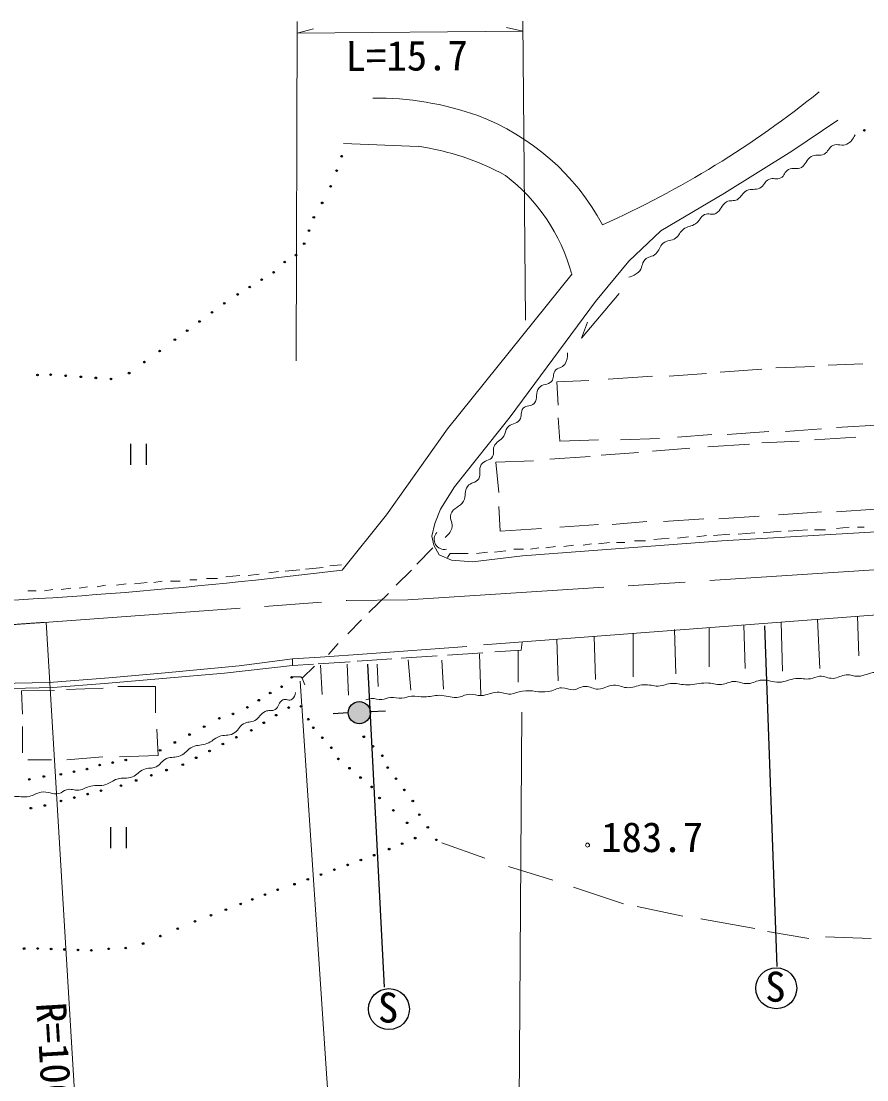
# Model space of a CAD drawing. Units: millimetres, scale not verified. Extents: x 40000 to 680000, y 20000 to 380000.
# Drawn here: x 116113 to 167822, y 263693 to 328432 of the extents above; entities that cross this region are included whole.
import ezdxf
from ezdxf.enums import TextEntityAlignment as Align

# ---------------------------------------------------------------- set-up
doc = ezdxf.new("R2010")
doc.units = ezdxf.units.MM
doc.header["$LTSCALE"] = 1000
doc.linetypes.add('CHAIN', pattern=[18.5, 12, -1.5, 3.5, -1.5])
for name, color, linetype, lineweight in [('M-BGD', 7, 'Continuous', 13), ('M-BMK', 2, 'CHAIN', 13), ('M-STR-HTXT', 7, 'Continuous', 13)]:
    doc.layers.add(name, color=color, linetype=linetype, lineweight=lineweight)
doc.styles.add('ＭＳ ゴシック', font='')
doc.styles.get('ＭＳ ゴシック').set_extended_font_data('MS Gothic')

msp = doc.modelspace()

# ---------------------------------------------------------------- hatches: boundary and pattern name
at = {"layer": 'M-BGD'}
msp.add_hatch(color=256, dxfattribs=at).paths.add_polyline_path([(137470, 286180, 0.97359), (136105, 286147, 0.01338), (136106, 286110, 1)])

# ---------------------------------------------------------------- linework, layer by layer
for p, q in [((135814, 320953), (140387, 320778)), ((152671, 311776), (150372, 309055)), ((150372, 309055), (150734, 310031)), ((158014, 306889), (155728, 306719)), ((161401, 307143), (158861, 306973)), ((164618, 307312), (162248, 307227)), ((167582, 307481), (165465, 307397)), ((154712, 306719), (152003, 306550)), ((168767, 303756), (165973, 303587)), ((158353, 303163), (156236, 302994)), ((161824, 303333), (159284, 303163)), ((165042, 303502), (162840, 303333)), ((167158, 302994), (164618, 302825)), ((155136, 302909), (152765, 302825)), ((160639, 302571), (158099, 302401)), ((163687, 302740), (161401, 302655)), ((150902, 301809), (148447, 301639)), ((153866, 302063), (151580, 301893)), ((156998, 302317), (154712, 302147)), ((168344, 298591), (165973, 298422)), ((154374, 297829), (152257, 297660)), ((157845, 297999), (155390, 297829)), ((161232, 298168), (158776, 297999)), ((165042, 298422), (162417, 298253)), ((151410, 297660), (149040, 297491)), ((158946, 296644), (169106, 297237)), ((162586, 297237), (161486, 297152)), ((164195, 297321), (163010, 297237)), ((164618, 297321), (165296, 297321)), ((166735, 297491), (165973, 297406)), ((167243, 297491), (167666, 297491)), ((146775, 295737), (158946, 296644)), ((152088, 296559), (151410, 296475)), ((152511, 296559), (153019, 296559)), ((153612, 296644), (154289, 296644)), ((155728, 296813), (154797, 296729)), ((156914, 296898), (156236, 296813)), ((158014, 296983), (157422, 296898)), ((159454, 297067), (158438, 296983)), ((160978, 297152), (159962, 297067)), ((140316, 295227), (141292, 296220)), ((141346, 296380), (141674, 295797)), ((144637, 295967), (143960, 295882)), ((145738, 296051), (145060, 295967)), ((146246, 296136), (146838, 296136)), ((147770, 296221), (147262, 296136)), ((148786, 296305), (148193, 296221)), ((149886, 296390), (149294, 296305)), ((150987, 296475), (150479, 296390)), ((141674, 295797), (142426, 295480)), ((142426, 295480), (143706, 295374)), ((143706, 295374), (146775, 295737)), ((130667, 294612), (129990, 294527)), ((131852, 294781), (131260, 294697)), ((132263, 294791), (133158, 294884)), ((133495, 294918), (134573, 295030)), ((134985, 295120), (135697, 295179)), ((139980, 294866), (139049, 293935)), ((121269, 293935), (120761, 293850)), ((122539, 294019), (121946, 293935)), ((123809, 294104), (123047, 294019)), ((124740, 294189), (124232, 294104)), ((125248, 294189), (125841, 294189)), ((126434, 294273), (126857, 294273)), ((127450, 294358), (128127, 294358)), ((129482, 294527), (128635, 294443)), ((116528, 293596), (117036, 293596)), ((118052, 293681), (117544, 293596)), ((119152, 293765), (118560, 293681)), ((120168, 293850), (119660, 293765)), ((137369, 292278), (138567, 293423)), ((144383, 290294), (172069, 292411)), ((167247, 292042), (167328, 289617)), ((136932, 291818), (136086, 290971)), ((158188, 291349), (158184, 288939)), ((160304, 291511), (160385, 288855)), ((162588, 291686), (162671, 288685)), ((164807, 291855), (164957, 288855)), ((151159, 290812), (151241, 288177)), ((153527, 290993), (153527, 288347)), ((156067, 291225), (156152, 288516)), ((135493, 290379), (134900, 289701)), ((143369, 290183), (137273, 289744)), ((146754, 290463), (146694, 289977)), ((148873, 290637), (148955, 288093)), ((129451, 289009), (132699, 289447)), ((134392, 289532), (132699, 289447)), ((132699, 289447), (132699, 289024)), ((137273, 289744), (134392, 289532)), ((136648, 289291), (138768, 289434)), ((139339, 289472), (141548, 289621)), ((142177, 289664), (144339, 289810)), ((144214, 287246), (144140, 289749)), ((145070, 289859), (146694, 289977)), ((146500, 289955), (146500, 288008)), ((124918, 288584), (129451, 289009)), ((128545, 288562), (132699, 289024)), ((132699, 289024), (133991, 289111)), ((133292, 288262), (134047, 288992)), ((134268, 289130), (136222, 289262)), ((134421, 289057), (134527, 287257)), ((136043, 289113), (136118, 287207)), ((137882, 289117), (137948, 287754)), ((139774, 289371), (139933, 287529)), ((141843, 289363), (141928, 287585)), ((117830, 287985), (121475, 288284)), ((121214, 287937), (128545, 288562)), ((121475, 288284), (124918, 288584)), ((118058, 287675), (110347, 287500)), ((111599, 287868), (117830, 287985)), ((116139, 287483), (118155, 287497)), ((116139, 287483), (116189, 286061)), ((121214, 287937), (118058, 287675)), ((118893, 287558), (121119, 287650)), ((116189, 285299), (116189, 283690)), ((116528, 283267), (117967, 283267)), ((121100, 283436), (118898, 283267)), ((141843, 278187), (144468, 277255)), ((145907, 276747), (148616, 275901)), ((149886, 275477), (152934, 274461)), ((153781, 274292), (156575, 273699)), ((157676, 273530), (160978, 272937)), ((161740, 272768), (164280, 272345)), ((165296, 272429), (168090, 272345))]:
    msp.add_line(p, q, dxfattribs=at)
at = {"layer": 'M-BGD', "lineweight": 25}
for p, q in [((122791, 302595), (122791, 301295)), ((123766, 301295), (123766, 302595)), ((161555, 291447), (162319, 270628)), ((137283, 289111), (138307, 269354)), ((135193, 286099), (136105, 286147)), ((137483, 286216), (138395, 286263)), ((121573, 279150), (121573, 277850)), ((122548, 277850), (122548, 279150))]:
    msp.add_line(p, q, dxfattribs=at)
at = {"layer": 'M-BGD'}
for points in [[(166058, 322383), (163232, 320475), (159117, 317920), (155220, 315609), (153273, 313747), (151241, 311291), (146009, 304238), (142605, 299946), (141758, 298591), (141398, 297720), (141229, 296947), (141346, 296380)], [(149802, 312985), (142182, 303502), (138456, 298253), (135747, 294866)], [(150818, 306465), (148870, 306381), (148955, 304941)], [(148955, 304179), (149040, 302740), (151410, 302825)], [(147431, 301555), (145145, 301470), (145314, 299607)], [(145314, 298761), (145399, 297237), (147939, 297406)], [(143452, 295882), (142351, 295882), (142182, 295628)], [(132699, 288347), (133207, 288347), (133292, 288262), (133461, 287839)], [(122031, 287754), (124317, 287754), (124317, 286145)], [(124402, 285129), (124486, 283521), (122116, 283436)]]:
    msp.add_lwpolyline(points, dxfattribs=at)
at = {"layer": 'M-BGD', "lineweight": 25}
for centre, radius in [((167673, 321757), 50), ((135712, 320175), 50), ((135404, 319294), 50), ((135033, 318328), 50), ((134519, 317320), 50), ((134005, 316432), 50), ((133711, 315630), 50), ((133417, 314827), 50), ((132914, 314125), 50), ((132229, 313703), 50), ((131549, 313076), 50), ((130085, 312172), 50), ((130817, 312624), 50), ((129352, 311721), 50), ((128531, 311178), 50), ((127021, 310066), 50), ((127776, 310622), 50), ((126265, 309510), 50), ((125510, 308954), 50), ((124576, 308258), 50), ((123644, 307584), 50), ((122712, 306910), 50), ((117111, 306793), 50), ((117912, 306811), 50), ((118834, 306747), 50), ((119757, 306683), 50), ((120679, 306619), 50), ((121602, 306555), 50), ((132650, 288301), 50), ((132041, 287729), 50), ((130642, 286909), 50), ((131340, 287347), 50), ((136788, 286145), 683), ((129944, 286471), 50), ((132467, 286457), 50), ((133231, 286533), 50), ((128233, 285802), 50), ((129062, 286070), 50), ((130948, 285527), 50), ((131708, 285992), 50), ((133670, 285747), 50), ((126408, 284808), 50), ((127307, 285291), 50), ((130189, 285063), 50), ((133976, 285220), 50), ((125509, 284325), 50), ((128448, 284226), 50), ((129265, 284646), 50), ((134527, 284609), 50), ((137063, 284672), 50), ((124610, 283843), 50), ((127630, 283806), 50), ((135079, 283998), 50), ((137631, 284091), 50), ((138198, 283510), 50), ((120912, 282940), 50), ((121712, 283097), 50), ((122511, 283254), 50), ((125994, 282965), 50), ((126812, 283385), 50), ((135511, 283321), 50), ((117501, 282242), 50), ((118538, 282379), 50), ((119338, 282536), 50), ((120137, 282693), 50), ((124073, 282316), 50), ((125001, 282632), 50), ((136189, 282749), 50), ((138523, 282791), 50), ((116609, 282066), 50), ((122216, 281684), 50), ((123144, 282000), 50), ((136866, 282178), 50), ((137544, 281607), 50), ((139034, 282108), 50), ((119365, 280956), 50), ((120181, 281166), 50), ((120997, 281375), 50), ((138028, 280929), 50), ((139545, 281425), 50), ((116707, 280306), 50), ((117559, 280469), 50), ((118549, 280747), 50), ((140057, 280742), 50), ((138873, 280169), 50), ((140454, 279903), 50), ((139718, 279409), 50), ((140975, 279137), 50), ((140204, 278473), 50), ((141495, 278370), 50), ((138614, 277802), 50), ((139409, 278138), 50), ((136886, 277132), 50), ((137698, 277428), 50), ((135262, 276541), 50), ((136074, 276836), 50), ((133637, 275949), 50), ((134450, 276245), 50), ((131800, 275315), 50), ((132825, 275654), 50), ((129539, 274448), 50), ((130243, 274724), 50), ((131021, 275020), 50), ((128630, 274103), 50), ((126739, 273388), 50), ((127722, 273758), 50), ((125683, 272934), 50), ((123571, 272026), 50), ((124627, 272480), 50), ((116292, 271720), 50), ((117124, 271723), 50), ((117945, 271694), 50), ((118765, 271666), 50), ((119585, 271637), 50), ((120406, 271609), 50), ((121468, 271704), 50), ((122506, 271750), 50), ((162284, 269293), 1250), ((138601, 268018), 1250)]:
    msp.add_circle(centre, radius, dxfattribs=at)
at = {"layer": 'M-BGD'}
msp.add_circle((150745, 278045), 121, dxfattribs=at)
for centre, radius, start, end in [((137870, 305378), 18347, 70.38282, 90.79309), ((127265, 370612), 59826, 294.06324, 308.9998), ((138898, 309098), 14501, 28.3574, 69.27239), ((138108, 305037), 15906, 61.40413, 81.76083), ((138904, 310042), 11258, 15.37248, 52.73353), ((141994, 296749), 624, 137.94307, 281.91996), ((97577, 600993), 308497, 271.82091, 277.10728)]:
    msp.add_arc(centre, radius, start, end, dxfattribs=at)
for points, knots in [([(167101, 321479), (166961, 321216), (166863, 321054), (166606, 320909), (166313, 320743), (166048, 320984), (165746, 320834), (165483, 320703), (165473, 320440), (165213, 320302), (164932, 320151), (164687, 320310), (164410, 320152), (164108, 319981), (164125, 319654), (163821, 319488), (163544, 319338), (163303, 319506), (163026, 319358), (162787, 319229), (162799, 318970), (162559, 318844), (162308, 318712), (162097, 318877), (161839, 318759), (161564, 318634), (161547, 318364), (161278, 318227), (160994, 318081), (160761, 318210), (160475, 318068), (160192, 317928), (160161, 317670), (159886, 317516), (159664, 317393), (159464, 317521), (159250, 317385), (158929, 317182), (158916, 316864), (158587, 316675), (158354, 316542), (158143, 316723), (157904, 316600), (157634, 316461), (157603, 316223), (157353, 316049), (157089, 315865), (156861, 315899), (156605, 315703), (156381, 315532), (156357, 315326), (156129, 315161), (155870, 314975), (155619, 315059), (155370, 314860), (155124, 314662), (155145, 314407), (154912, 314195), (154698, 314002), (154456, 314063), (154259, 313852), (154028, 313606), (154109, 313312), (153857, 313086), (153663, 312912), (153531, 312854), (153268, 312768)], [0, 0, 0, 0, 1, 1, 1, 2, 2, 2, 3, 3, 3, 4, 4, 4, 5, 5, 5, 6, 6, 6, 7, 7, 7, 8, 8, 8, 9, 9, 9, 10, 10, 10, 11, 11, 11, 12, 12, 12, 13, 13, 13, 14, 14, 14, 15, 15, 15, 16, 16, 16, 17, 17, 17, 18, 18, 18, 19, 19, 19, 20, 20, 20, 21, 21, 21, 22, 22, 22, 22]), ([(149516, 308145), (149511, 307858), (149507, 307675), (149348, 307444), (149186, 307210), (148908, 307270), (148745, 307037), (148597, 306826), (148716, 306602), (148548, 306406), (148329, 306149), (147994, 306273), (147777, 306014), (147528, 305714), (147735, 305357), (147483, 305060), (147297, 304841), (146996, 304984), (146810, 304766), (146616, 304539), (146760, 304278), (146586, 304037), (146387, 303762), (146051, 303855), (145843, 303588), (145704, 303410), (145734, 303249), (145618, 303055), (145446, 302766), (145159, 302736), (145029, 302425), (144936, 302199), (145053, 302019), (144931, 301808), (144767, 301522), (144428, 301591), (144244, 301317), (144053, 301030), (144272, 300741), (144090, 300448), (143920, 300173), (143595, 300246), (143403, 299985), (143188, 299693), (143340, 299405), (143165, 299088), (142952, 298701), (142530, 298690), (142380, 298275), (142264, 297954), (142569, 297725), (142450, 297405), (142356, 297153), (142240, 297035), (142029, 296859)], [0, 0, 0, 0, 1, 1, 1, 2, 2, 2, 3, 3, 3, 4, 4, 4, 5, 5, 5, 6, 6, 6, 7, 7, 7, 8, 8, 8, 9, 9, 9, 10, 10, 10, 11, 11, 11, 12, 12, 12, 13, 13, 13, 14, 14, 14, 15, 15, 15, 16, 16, 16, 17, 17, 17, 18, 18, 18, 18]), ([(137189, 286927), (137330, 286974), (137385, 286984), (137513, 287002), (137769, 287039), (137917, 286920), (138174, 286952), (138383, 286979), (138488, 287062), (138697, 287083), (138969, 287111), (139123, 287001), (139395, 287027), (139629, 287049), (139747, 287139), (139981, 287158), (140292, 287183), (140466, 287104), (140778, 287108), (141136, 287112), (141331, 287208), (141688, 287208), (142104, 287207), (142330, 287053), (142745, 287079), (143061, 287099), (143215, 287254), (143531, 287274), (143809, 287292), (143962, 287170), (144241, 287187), (144630, 287210), (144828, 287375), (145217, 287395), (145544, 287411), (145722, 287258), (146048, 287287), (146333, 287311), (146475, 287429), (146758, 287469), (147375, 287558), (147737, 287339), (148353, 287432), (148677, 287481), (148832, 287656), (149159, 287665), (149442, 287672), (149592, 287531), (149874, 287548), (150171, 287567), (150311, 287749), (150609, 287752), (150923, 287755), (151080, 287576), (151394, 287582), (151773, 287589), (151955, 287805), (152333, 287827), (152701, 287847), (152895, 287665), (153263, 287669), (153631, 287673), (153819, 287836), (154186, 287856), (154531, 287875), (154721, 287761), (155066, 287775), (155411, 287790), (155591, 287922), (155936, 287933), (156295, 287945), (156493, 287845), (156852, 287848), (157311, 287851), (157562, 287961), (158020, 287960), (158376, 287960), (158572, 287844), (158927, 287867), (159231, 287886), (159380, 288036), (159684, 288054), (160030, 288074), (160217, 287899), (160563, 287923), (160905, 287947), (161071, 288116), (161413, 288138), (161824, 288164), (162048, 287987), (162460, 288007), (162867, 288026), (163073, 288196), (163479, 288231), (163828, 288261), (164029, 288170), (164376, 288219), (164597, 288250), (164703, 288355), (164924, 288375), (165252, 288404), (165427, 288224), (165755, 288245), (166081, 288266), (166239, 288428), (166565, 288457), (166848, 288482), (167004, 288349), (167288, 288369), (167707, 288400), (167916, 288578), (168335, 288612), (168686, 288641), (168882, 288482), (169232, 288519), (169586, 288556), (169744, 288764), (170098, 288806), (170549, 288858), (170798, 288648), (171252, 288664), (171597, 288676), (171776, 288835), (172121, 288823), (172429, 288812), (172592, 288641), (172897, 288683), (173101, 288710), (173178, 288864), (173383, 288888), (173695, 288925), (173854, 288701), (174168, 288711), (174507, 288721), (174638, 288981), (174972, 289038), (175364, 289104), (175588, 288899), (175984, 288931), (176228, 288950), (176354, 289039), (176598, 289056), (177029, 289086), (177265, 288897), (177695, 288929), (178088, 288958), (178285, 289140), (178680, 289153), (179033, 289165), (179224, 289018), (179577, 289041), (179867, 289059), (180009, 289203), (180300, 289222), (180646, 289244), (180831, 289078), (181178, 289091), (181507, 289103), (181671, 289267), (181999, 289275), (182277, 289281), (182419, 289129), (182697, 289137), (183037, 289148), (183205, 289320), (183544, 289337), (183876, 289353), (184055, 289185), (184386, 289212), (184689, 289237), (184822, 289448), (185127, 289455), (185426, 289462), (185576, 289278), (185875, 289287), (186123, 289294), (186244, 289426), (186492, 289443), (186809, 289464), (186960, 289397), (187289, 289281)], [0, 0, 0, 0, 1, 1, 1, 2, 2, 2, 3, 3, 3, 4, 4, 4, 5, 5, 5, 6, 6, 6, 7, 7, 7, 8, 8, 8, 9, 9, 9, 10, 10, 10, 11, 11, 11, 12, 12, 12, 13, 13, 13, 14, 14, 14, 15, 15, 15, 16, 16, 16, 17, 17, 17, 18, 18, 18, 19, 19, 19, 20, 20, 20, 21, 21, 21, 22, 22, 22, 23, 23, 23, 24, 24, 24, 25, 25, 25, 26, 26, 26, 27, 27, 27, 28, 28, 28, 29, 29, 29, 30, 30, 30, 31, 31, 31, 32, 32, 32, 33, 33, 33, 34, 34, 34, 35, 35, 35, 36, 36, 36, 37, 37, 37, 38, 38, 38, 39, 39, 39, 40, 40, 40, 41, 41, 41, 42, 42, 42, 43, 43, 43, 44, 44, 44, 45, 45, 45, 46, 46, 46, 47, 47, 47, 48, 48, 48, 49, 49, 49, 50, 50, 50, 51, 51, 51, 52, 52, 52, 53, 53, 53, 54, 54, 54, 55, 55, 55, 56, 56, 56, 57, 57, 57, 58, 58, 58, 59, 59, 59, 60, 60, 60, 60]), ([(132885, 287383), (132857, 287216), (132822, 287087), (132686, 286971), (132512, 286825), (132307, 287027), (132106, 286922), (131850, 286787), (131883, 286507), (131645, 286342), (131443, 286202), (131246, 286332), (131028, 286218), (130740, 286066), (130680, 285835), (130399, 285669), (130159, 285528), (129954, 285611), (129713, 285470), (129418, 285296), (129382, 285020), (129076, 284865), (128768, 284710), (128532, 284810), (128210, 284685), (127900, 284564), (127784, 284377), (127475, 284255), (127150, 284126), (126921, 284200), (126603, 284055), (126267, 283903), (126173, 283655), (125836, 283507), (125531, 283373), (125305, 283469), (125001, 283333), (124715, 283204), (124650, 282974), (124366, 282840), (124090, 282711), (123886, 282789), (123605, 282672), (123307, 282548), (123215, 282334), (122914, 282217), (122568, 282083), (122325, 282202), (121973, 282086), (121691, 281994), (121576, 281838), (121294, 281750), (120948, 281642), (120725, 281734), (120371, 281656), (120076, 281592), (119937, 281449), (119636, 281413), (119347, 281379), (119172, 281510), (118890, 281435), (118693, 281383), (118620, 281252), (118423, 281202), (118011, 281097), (117756, 281365), (117338, 281286), (117041, 281229), (116905, 281087), (116609, 281024), (116227, 280942), (115995, 281061), (115609, 280996), (115284, 280941), (115135, 280759), (114806, 280734), (114571, 280717), (114451, 280874), (114217, 280856), (113845, 280827), (113679, 280613), (113310, 280557), (112913, 280496), (112678, 280630), (112282, 280566), (112005, 280521), (111878, 280380), (111600, 280342), (111313, 280302), (111150, 280434), (110861, 280407), (110583, 280381), (110449, 280234), (110170, 280220), (109869, 280205), (109713, 280371), (109413, 280360), (109137, 280350), (109006, 280187), (108730, 280183), (108469, 280179), (108346, 280339), (108085, 280360), (107698, 280391), (107483, 280267), (107095, 280276), (106760, 280284), (106587, 280417), (106253, 280435), (105818, 280459), (105575, 280303), (105141, 280342), (104606, 280389), (104351, 280701), (103814, 280700), (103410, 280699), (103211, 280474), (102808, 280462), (102399, 280450), (102204, 280731), (101795, 280725), (101479, 280720), (101326, 280541), (101010, 280532), (100595, 280520), (100397, 280785), (99982, 280800), (99645, 280811), (99470, 280609), (99134, 280638), (98886, 280659), (98779, 280831), (98530, 280843), (98280, 280856), (98150, 280703), (97901, 280725), (97647, 280747), (97532, 280911), (97278, 280918), (96876, 280929), (96676, 280688), (96274, 280694), (95939, 280698), (95786, 280957), (95452, 280937), (95162, 280919), (95051, 280706), (94766, 280650), (94408, 280579), (94194, 280757), (93832, 280706), (93547, 280666), (93413, 280530), (93128, 280488), (92814, 280442), (92624, 280618), (92318, 280538), (92069, 280473), (91984, 280289), (91732, 280239), (91291, 280151), (91042, 280512), (90598, 280438), (90259, 280382), (90118, 280180), (89782, 280108), (89370, 280019), (89120, 280195), (88704, 280133), (88370, 280083), (88208, 279940), (87875, 279890), (87489, 279832), (87254, 280034), (86878, 279933), (86611, 279862), (86511, 279696), (86249, 279609), (85831, 279472), (85544, 279676), (85124, 279547), (84880, 279472), (84774, 279348), (84529, 279276), (84037, 279131), (83710, 279395), (83217, 279254), (82967, 279183), (82858, 279053), (82607, 278986), (82183, 278875), (81916, 279077), (81485, 278999), (81165, 278941), (81023, 278761), (80700, 278725), (80414, 278693), (80252, 278824), (79966, 278789), (79656, 278751), (79519, 278566), (79209, 278529), (78864, 278489), (78669, 278643), (78324, 278608), (77987, 278574), (77834, 278384), (77497, 278347), (77230, 278317), (77079, 278444), (76812, 278415), (76510, 278382), (76367, 278216), (76064, 278203), (75791, 278192), (75651, 278352), (75379, 278340), (75128, 278330), (75005, 278212), (74755, 278185), (74370, 278142), (74150, 278315), (73765, 278264), (73532, 278233), (73422, 278108), (73187, 278093), (72932, 278078), (72799, 278206), (72543, 278218), (72209, 278234), (72022, 278110), (71690, 278149), (71440, 278179), (71341, 278341), (71098, 278405), (70742, 278497), (70558, 278448), (70157, 278386)], [0, 0, 0, 0, 1, 1, 1, 2, 2, 2, 3, 3, 3, 4, 4, 4, 5, 5, 5, 6, 6, 6, 7, 7, 7, 8, 8, 8, 9, 9, 9, 10, 10, 10, 11, 11, 11, 12, 12, 12, 13, 13, 13, 14, 14, 14, 15, 15, 15, 16, 16, 16, 17, 17, 17, 18, 18, 18, 19, 19, 19, 20, 20, 20, 21, 21, 21, 22, 22, 22, 23, 23, 23, 24, 24, 24, 25, 25, 25, 26, 26, 26, 27, 27, 27, 28, 28, 28, 29, 29, 29, 30, 30, 30, 31, 31, 31, 32, 32, 32, 33, 33, 33, 34, 34, 34, 35, 35, 35, 36, 36, 36, 37, 37, 37, 38, 38, 38, 39, 39, 39, 40, 40, 40, 41, 41, 41, 42, 42, 42, 43, 43, 43, 44, 44, 44, 45, 45, 45, 46, 46, 46, 47, 47, 47, 48, 48, 48, 49, 49, 49, 50, 50, 50, 51, 51, 51, 52, 52, 52, 53, 53, 53, 54, 54, 54, 55, 55, 55, 56, 56, 56, 57, 57, 57, 58, 58, 58, 59, 59, 59, 60, 60, 60, 61, 61, 61, 62, 62, 62, 63, 63, 63, 64, 64, 64, 65, 65, 65, 66, 66, 66, 67, 67, 67, 68, 68, 68, 69, 69, 69, 70, 70, 70, 71, 71, 71, 72, 72, 72, 73, 73, 73, 74, 74, 74, 75, 75, 75, 76, 76, 76, 77, 77, 77, 78, 78, 78, 79, 79, 79, 79])]:
    msp.add_open_spline(points, degree=3, knots=knots, dxfattribs=at)
at = {"layer": 'M-BMK'}
for p, q in [((139755, 293046), (168905, 294918)), ((117528, 291666), (136033, 293007)), ((136033, 293007), (139755, 293046))]:
    msp.add_line(p, q, dxfattribs=at)
msp.add_arc((124416, 181821), 110060, 93.58829, 107.46976, dxfattribs=at)
at = {"layer": 'M-STR-HTXT'}
for p, q in [((132989, 328421), (132924, 307669)), ((146781, 328432), (146958, 310151)), ((132987, 327702), (133985, 327960)), ((132987, 327702), (146787, 327811)), ((146787, 327811), (145785, 328053)), ((117639, 291674), (119397, 262618)), ((133181, 288070), (135409, 254612)), ((146377, 234827), (146718, 286167))]:
    msp.add_line(p, q, dxfattribs=at)

# ---------------------------------------------------------------- texts
at = {"layer": 'M-BGD', "style": 'ＭＳ ゴシック'}
for s, p in [('183.7', (151575, 277070)), ('S', (161605, 267920)), ('S', (137923, 266645))]:
    msp.add_text(s, height=1833, dxfattribs=at).set_placement(p, align=Align.BOTTOM_LEFT)
at = {"layer": 'M-STR-HTXT', "style": 'ＭＳ ゴシック'}
msp.add_text('L=15.7', height=1833, rotation=0.45, dxfattribs=at).set_placement((135960, 324829), align=Align.BOTTOM_LEFT)
msp.add_text('R=100', height=1833, rotation=273.462, dxfattribs=at).set_placement((116668, 265230), align=Align.BOTTOM_CENTER)

doc.saveas('drawing.dxf')
